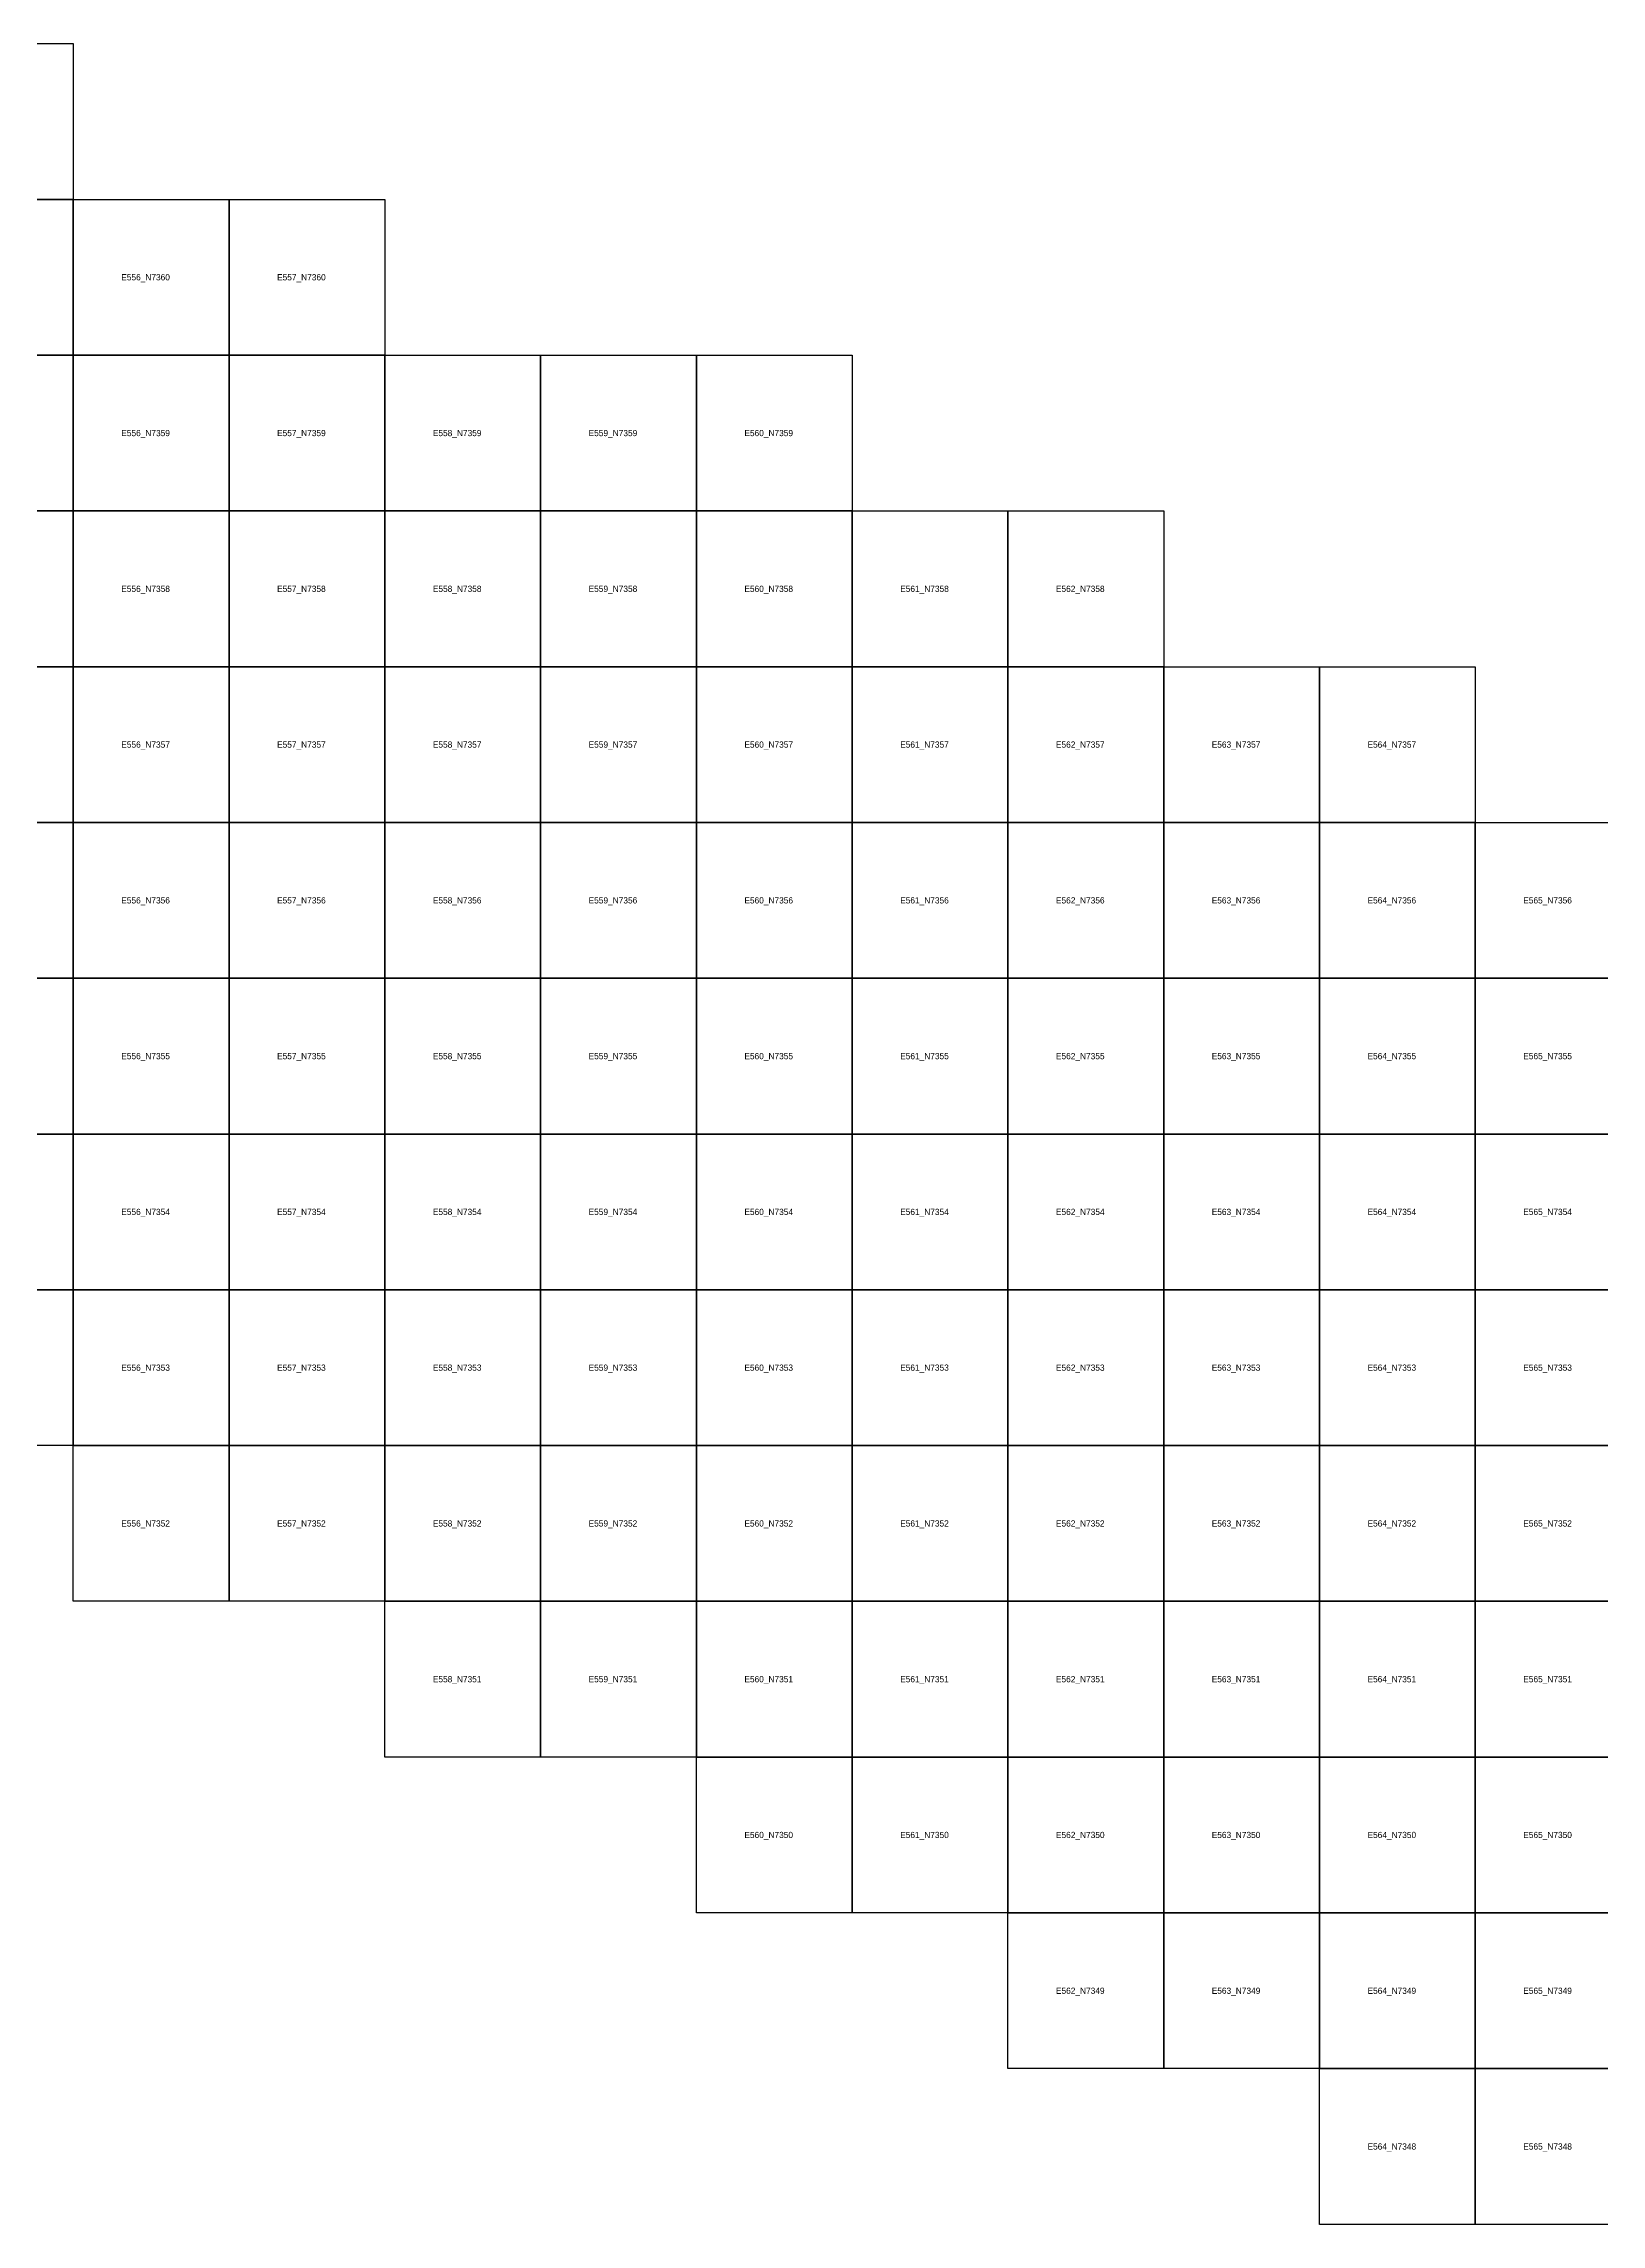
# Model space of a CAD drawing. Extents: x 546000 to 599000, y 7210000 to 7363000.
# Drawn here: x 555809 to 565809, y 7348000 to 7362000 of the extents above; entities that cross this region are included whole.
import ezdxf

# ---------------------------------------------------------------- set-up
doc = ezdxf.new("R2010")
doc.units = 0
doc.layers.add('FEATUREATTRIBS', color=7, linetype='Continuous')

msp = doc.modelspace()

# ---------------------------------------------------------------- linework, layer by layer
at = {"layer": 'FEATUREATTRIBS'}
for points in [[(555000, 7361000), (555000, 7362000), (556000, 7362000), (556000, 7361000)], [(555000, 7360000), (555000, 7361000), (556000, 7361000), (556000, 7360000)], [(556000, 7360000), (556000, 7361000), (557000, 7361000), (557000, 7360000)], [(557000, 7360000), (557000, 7361000), (558000, 7361000), (558000, 7360000)], [(555000, 7359000), (555000, 7360000), (556000, 7360000), (556000, 7359000)], [(556000, 7359000), (556000, 7360000), (557000, 7360000), (557000, 7359000)], [(557000, 7359000), (557000, 7360000), (558000, 7360000), (558000, 7359000)], [(558000, 7359000), (558000, 7360000), (559000, 7360000), (559000, 7359000)], [(559000, 7359000), (559000, 7360000), (560000, 7360000), (560000, 7359000)], [(560000, 7359000), (560000, 7360000), (561000, 7360000), (561000, 7359000)], [(555000, 7358000), (555000, 7359000), (556000, 7359000), (556000, 7358000)], [(556000, 7358000), (556000, 7359000), (557000, 7359000), (557000, 7358000)], [(557000, 7358000), (557000, 7359000), (558000, 7359000), (558000, 7358000)], [(558000, 7358000), (558000, 7359000), (559000, 7359000), (559000, 7358000)], [(559000, 7358000), (559000, 7359000), (560000, 7359000), (560000, 7358000)], [(560000, 7358000), (560000, 7359000), (561000, 7359000), (561000, 7358000)], [(561000, 7358000), (561000, 7359000), (562000, 7359000), (562000, 7358000)], [(562000, 7358000), (562000, 7359000), (563000, 7359000), (563000, 7358000)], [(555000, 7357000), (555000, 7358000), (556000, 7358000), (556000, 7357000)], [(556000, 7357000), (556000, 7358000), (557000, 7358000), (557000, 7357000)], [(557000, 7357000), (557000, 7358000), (558000, 7358000), (558000, 7357000)], [(558000, 7357000), (558000, 7358000), (559000, 7358000), (559000, 7357000)], [(559000, 7357000), (559000, 7358000), (560000, 7358000), (560000, 7357000)], [(560000, 7357000), (560000, 7358000), (561000, 7358000), (561000, 7357000)], [(561000, 7357000), (561000, 7358000), (562000, 7358000), (562000, 7357000)], [(562000, 7357000), (562000, 7358000), (563000, 7358000), (563000, 7357000)], [(563000, 7357000), (563000, 7358000), (564000, 7358000), (564000, 7357000)], [(564000, 7357000), (564000, 7358000), (565000, 7358000), (565000, 7357000)], [(555000, 7356000), (555000, 7357000), (556000, 7357000), (556000, 7356000)], [(556000, 7356000), (556000, 7357000), (557000, 7357000), (557000, 7356000)], [(557000, 7356000), (557000, 7357000), (558000, 7357000), (558000, 7356000)], [(558000, 7356000), (558000, 7357000), (559000, 7357000), (559000, 7356000)], [(559000, 7356000), (559000, 7357000), (560000, 7357000), (560000, 7356000)], [(560000, 7356000), (560000, 7357000), (561000, 7357000), (561000, 7356000)], [(561000, 7356000), (561000, 7357000), (562000, 7357000), (562000, 7356000)], [(562000, 7356000), (562000, 7357000), (563000, 7357000), (563000, 7356000)], [(563000, 7356000), (563000, 7357000), (564000, 7357000), (564000, 7356000)], [(564000, 7356000), (564000, 7357000), (565000, 7357000), (565000, 7356000)], [(565000, 7356000), (565000, 7357000), (566000, 7357000), (566000, 7356000)], [(555000, 7355000), (555000, 7356000), (556000, 7356000), (556000, 7355000)], [(556000, 7355000), (556000, 7356000), (557000, 7356000), (557000, 7355000)], [(557000, 7355000), (557000, 7356000), (558000, 7356000), (558000, 7355000)], [(558000, 7355000), (558000, 7356000), (559000, 7356000), (559000, 7355000)], [(559000, 7355000), (559000, 7356000), (560000, 7356000), (560000, 7355000)], [(560000, 7355000), (560000, 7356000), (561000, 7356000), (561000, 7355000)], [(561000, 7355000), (561000, 7356000), (562000, 7356000), (562000, 7355000)], [(562000, 7355000), (562000, 7356000), (563000, 7356000), (563000, 7355000)], [(563000, 7355000), (563000, 7356000), (564000, 7356000), (564000, 7355000)], [(564000, 7355000), (564000, 7356000), (565000, 7356000), (565000, 7355000)], [(565000, 7355000), (565000, 7356000), (566000, 7356000), (566000, 7355000)], [(555000, 7354000), (555000, 7355000), (556000, 7355000), (556000, 7354000)], [(556000, 7354000), (556000, 7355000), (557000, 7355000), (557000, 7354000)], [(557000, 7354000), (557000, 7355000), (558000, 7355000), (558000, 7354000)], [(558000, 7354000), (558000, 7355000), (559000, 7355000), (559000, 7354000)], [(559000, 7354000), (559000, 7355000), (560000, 7355000), (560000, 7354000)], [(560000, 7354000), (560000, 7355000), (561000, 7355000), (561000, 7354000)], [(561000, 7354000), (561000, 7355000), (562000, 7355000), (562000, 7354000)], [(562000, 7354000), (562000, 7355000), (563000, 7355000), (563000, 7354000)], [(563000, 7354000), (563000, 7355000), (564000, 7355000), (564000, 7354000)], [(564000, 7354000), (564000, 7355000), (565000, 7355000), (565000, 7354000)], [(565000, 7354000), (565000, 7355000), (566000, 7355000), (566000, 7354000)], [(555000, 7353000), (555000, 7354000), (556000, 7354000), (556000, 7353000)], [(556000, 7353000), (556000, 7354000), (557000, 7354000), (557000, 7353000)], [(557000, 7353000), (557000, 7354000), (558000, 7354000), (558000, 7353000)], [(558000, 7353000), (558000, 7354000), (559000, 7354000), (559000, 7353000)], [(559000, 7353000), (559000, 7354000), (560000, 7354000), (560000, 7353000)], [(560000, 7353000), (560000, 7354000), (561000, 7354000), (561000, 7353000)], [(561000, 7353000), (561000, 7354000), (562000, 7354000), (562000, 7353000)], [(562000, 7353000), (562000, 7354000), (563000, 7354000), (563000, 7353000)], [(563000, 7353000), (563000, 7354000), (564000, 7354000), (564000, 7353000)], [(564000, 7353000), (564000, 7354000), (565000, 7354000), (565000, 7353000)], [(565000, 7353000), (565000, 7354000), (566000, 7354000), (566000, 7353000)], [(556000, 7352000), (556000, 7353000), (557000, 7353000), (557000, 7352000)], [(557000, 7352000), (557000, 7353000), (558000, 7353000), (558000, 7352000)], [(558000, 7352000), (558000, 7353000), (559000, 7353000), (559000, 7352000)], [(559000, 7352000), (559000, 7353000), (560000, 7353000), (560000, 7352000)], [(560000, 7352000), (560000, 7353000), (561000, 7353000), (561000, 7352000)], [(561000, 7352000), (561000, 7353000), (562000, 7353000), (562000, 7352000)], [(562000, 7352000), (562000, 7353000), (563000, 7353000), (563000, 7352000)], [(563000, 7352000), (563000, 7353000), (564000, 7353000), (564000, 7352000)], [(564000, 7352000), (564000, 7353000), (565000, 7353000), (565000, 7352000)], [(565000, 7352000), (565000, 7353000), (566000, 7353000), (566000, 7352000)], [(558000, 7351000), (558000, 7352000), (559000, 7352000), (559000, 7351000)], [(559000, 7351000), (559000, 7352000), (560000, 7352000), (560000, 7351000)], [(560000, 7351000), (560000, 7352000), (561000, 7352000), (561000, 7351000)], [(561000, 7351000), (561000, 7352000), (562000, 7352000), (562000, 7351000)], [(562000, 7351000), (562000, 7352000), (563000, 7352000), (563000, 7351000)], [(563000, 7351000), (563000, 7352000), (564000, 7352000), (564000, 7351000)], [(564000, 7351000), (564000, 7352000), (565000, 7352000), (565000, 7351000)], [(565000, 7351000), (565000, 7352000), (566000, 7352000), (566000, 7351000)], [(560000, 7350000), (560000, 7351000), (561000, 7351000), (561000, 7350000)], [(561000, 7350000), (561000, 7351000), (562000, 7351000), (562000, 7350000)], [(562000, 7350000), (562000, 7351000), (563000, 7351000), (563000, 7350000)], [(563000, 7350000), (563000, 7351000), (564000, 7351000), (564000, 7350000)], [(564000, 7350000), (564000, 7351000), (565000, 7351000), (565000, 7350000)], [(565000, 7350000), (565000, 7351000), (566000, 7351000), (566000, 7350000)], [(562000, 7349000), (562000, 7350000), (563000, 7350000), (563000, 7349000)], [(563000, 7349000), (563000, 7350000), (564000, 7350000), (564000, 7349000)], [(564000, 7349000), (564000, 7350000), (565000, 7350000), (565000, 7349000)], [(565000, 7349000), (565000, 7350000), (566000, 7350000), (566000, 7349000)], [(564000, 7348000), (564000, 7349000), (565000, 7349000), (565000, 7348000)], [(565000, 7348000), (565000, 7349000), (566000, 7349000), (566000, 7348000)]]:
    msp.add_lwpolyline(points, close=True, dxfattribs=at)

# ---------------------------------------------------------------- texts
for s, p in [('E556_N7360', (556308, 7360480)), ('E557_N7360', (557308, 7360480)), ('E556_N7359', (556308, 7359480)), ('E557_N7359', (557308, 7359480)), ('E558_N7359', (558308, 7359480)), ('E559_N7359', (559308, 7359480)), ('E560_N7359', (560308, 7359480)), ('E556_N7358', (556308, 7358480)), ('E557_N7358', (557308, 7358480)), ('E558_N7358', (558308, 7358480)), ('E559_N7358', (559308, 7358480)), ('E560_N7358', (560308, 7358480)), ('E561_N7358', (561308, 7358480)), ('E562_N7358', (562308, 7358480)), ('E556_N7357', (556308, 7357480)), ('E557_N7357', (557308, 7357480)), ('E558_N7357', (558308, 7357480)), ('E559_N7357', (559308, 7357480)), ('E560_N7357', (560308, 7357480)), ('E561_N7357', (561308, 7357480)), ('E562_N7357', (562308, 7357480)), ('E563_N7357', (563308, 7357480)), ('E564_N7357', (564308, 7357480)), ('E556_N7356', (556308, 7356480)), ('E557_N7356', (557308, 7356480)), ('E558_N7356', (558308, 7356480)), ('E559_N7356', (559308, 7356480)), ('E560_N7356', (560308, 7356480)), ('E561_N7356', (561308, 7356480)), ('E562_N7356', (562308, 7356480)), ('E563_N7356', (563308, 7356480)), ('E564_N7356', (564308, 7356480)), ('E565_N7356', (565308, 7356480)), ('E556_N7355', (556308, 7355480)), ('E557_N7355', (557308, 7355480)), ('E558_N7355', (558308, 7355480)), ('E559_N7355', (559308, 7355480)), ('E560_N7355', (560308, 7355480)), ('E561_N7355', (561308, 7355480)), ('E562_N7355', (562308, 7355480)), ('E563_N7355', (563308, 7355480)), ('E564_N7355', (564308, 7355480)), ('E565_N7355', (565308, 7355480)), ('E556_N7354', (556308, 7354480)), ('E557_N7354', (557308, 7354480)), ('E558_N7354', (558308, 7354480)), ('E559_N7354', (559308, 7354480)), ('E560_N7354', (560308, 7354480)), ('E561_N7354', (561308, 7354480)), ('E562_N7354', (562308, 7354480)), ('E563_N7354', (563308, 7354480)), ('E564_N7354', (564308, 7354480)), ('E565_N7354', (565308, 7354480)), ('E556_N7353', (556308, 7353480)), ('E557_N7353', (557308, 7353480)), ('E558_N7353', (558308, 7353480)), ('E559_N7353', (559308, 7353480)), ('E560_N7353', (560308, 7353480)), ('E561_N7353', (561308, 7353480)), ('E562_N7353', (562308, 7353480)), ('E563_N7353', (563308, 7353480)), ('E564_N7353', (564308, 7353480)), ('E565_N7353', (565308, 7353480)), ('E556_N7352', (556308, 7352480)), ('E557_N7352', (557308, 7352480)), ('E558_N7352', (558308, 7352480)), ('E559_N7352', (559308, 7352480)), ('E560_N7352', (560308, 7352480)), ('E561_N7352', (561308, 7352480)), ('E562_N7352', (562308, 7352480)), ('E563_N7352', (563308, 7352480)), ('E564_N7352', (564308, 7352480)), ('E565_N7352', (565308, 7352480)), ('E558_N7351', (558308, 7351480)), ('E559_N7351', (559308, 7351480)), ('E560_N7351', (560308, 7351480)), ('E561_N7351', (561308, 7351480)), ('E562_N7351', (562308, 7351480)), ('E563_N7351', (563308, 7351480)), ('E564_N7351', (564308, 7351480)), ('E565_N7351', (565308, 7351480)), ('E560_N7350', (560308, 7350480)), ('E561_N7350', (561308, 7350480)), ('E562_N7350', (562308, 7350480)), ('E563_N7350', (563308, 7350480)), ('E564_N7350', (564308, 7350480)), ('E565_N7350', (565308, 7350480)), ('E562_N7349', (562308, 7349480)), ('E563_N7349', (563308, 7349480)), ('E564_N7349', (564308, 7349480)), ('E565_N7349', (565308, 7349480)), ('E564_N7348', (564308, 7348480)), ('E565_N7348', (565308, 7348480))]:
    msp.add_text(s, height=40, dxfattribs=at).set_placement(p)

doc.saveas('drawing.dxf')
